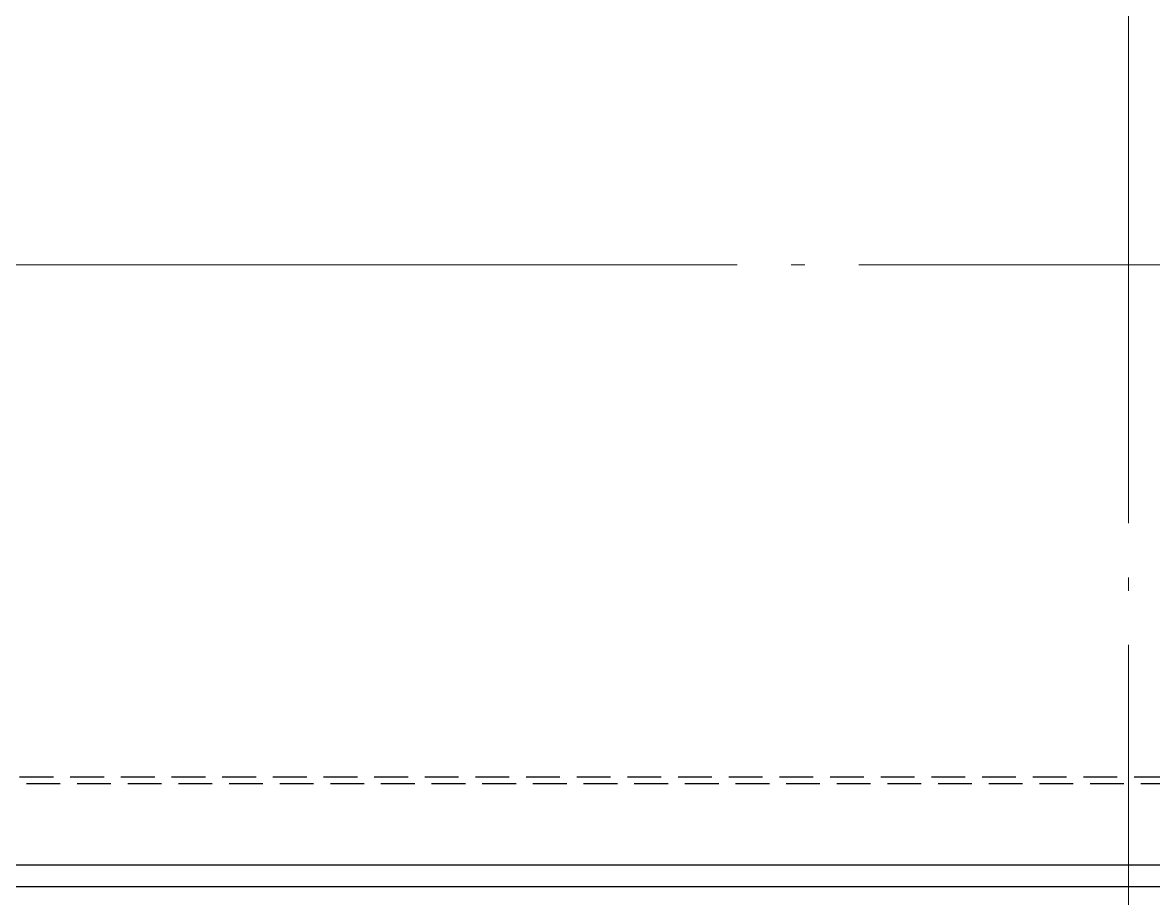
# Model space of a CAD drawing. Header units: metres. Extents: x -22 to 564, y 0 to 143.
# Drawn here: x 198.65 to 207.02, y 49.59 to 56.07 of the extents above; entities that cross this region are included whole.
import ezdxf

# ---------------------------------------------------------------- set-up
doc = ezdxf.new("R2010")
doc.units = ezdxf.units.M
doc.linetypes.add('EJES630', pattern=[6.3, 5.5, -0.4, 0, -0.4])
doc.linetypes.add('XREF 2N NEURO-ONCOLOGIA$0$DASHED2', pattern=[0.375, 0.25, -0.125])
doc.layers.add('EJES', color=11, linetype='EJES630', lineweight=0)
doc.layers.add('XREF 2N NEURO-ONCOLOGIA$0$LAMINA MULTIPERFORADA', color=9, linetype='Continuous')
doc.layers.add('XREF 2N NEURO-ONCOLOGIA$0$NOVIDESA', color=11, linetype='Continuous')

# ---------------------------------------------------------------- blocks, each defined once
blk = doc.blocks.new('XREF 2N NEURO-ONCOLOGIA')
at = {"layer": 'XREF 2N NEURO-ONCOLOGIA$0$LAMINA MULTIPERFORADA', "linetype": 'XREF 2N NEURO-ONCOLOGIA$0$DASHED2', "elevation": 0}
for points in [[(-0.7361, 52.1676), (17.0364, 52.1676), (17.0364, 26.8579), (22.3339, 26.8579), (22.3314, -3.0724), (-0.7361, -3.0724)], [(-0.6861, 52.1176), (16.9864, 52.1176), (16.9864, 26.8079), (22.2839, 26.8079), (22.2814, -3.0224), (-0.6861, -3.0224)]]:
    blk.add_lwpolyline(points, close=True, dxfattribs=at)
at = {"layer": 'XREF 2N NEURO-ONCOLOGIA$0$NOVIDESA'}
for p, q in [((16.3843, 51.5176, 0), (16.3841, 37.6326, 0)), ((16.2244, 51.3576, 0), (16.2244, 37.7926, 0))]:
    blk.add_line(p, q, dxfattribs=at)

msp = doc.modelspace()

# ---------------------------------------------------------------- block references
at = {"rotation": 90}
msp.add_blockref('XREF 2N NEURO-ONCOLOGIA', (247.0412, 33.4511), dxfattribs=at)

# ---------------------------------------------------------------- next in the draw order: linework, layer by layer
at = {"layer": 'EJES'}
for p, q in [((206.8336, 33.1628), (206.8336, 58.5478)), ((192.036, 54.2751), (248.8132, 54.2751))]:
    msp.add_line(p, q, dxfattribs=at)

doc.saveas('drawing.dxf')
